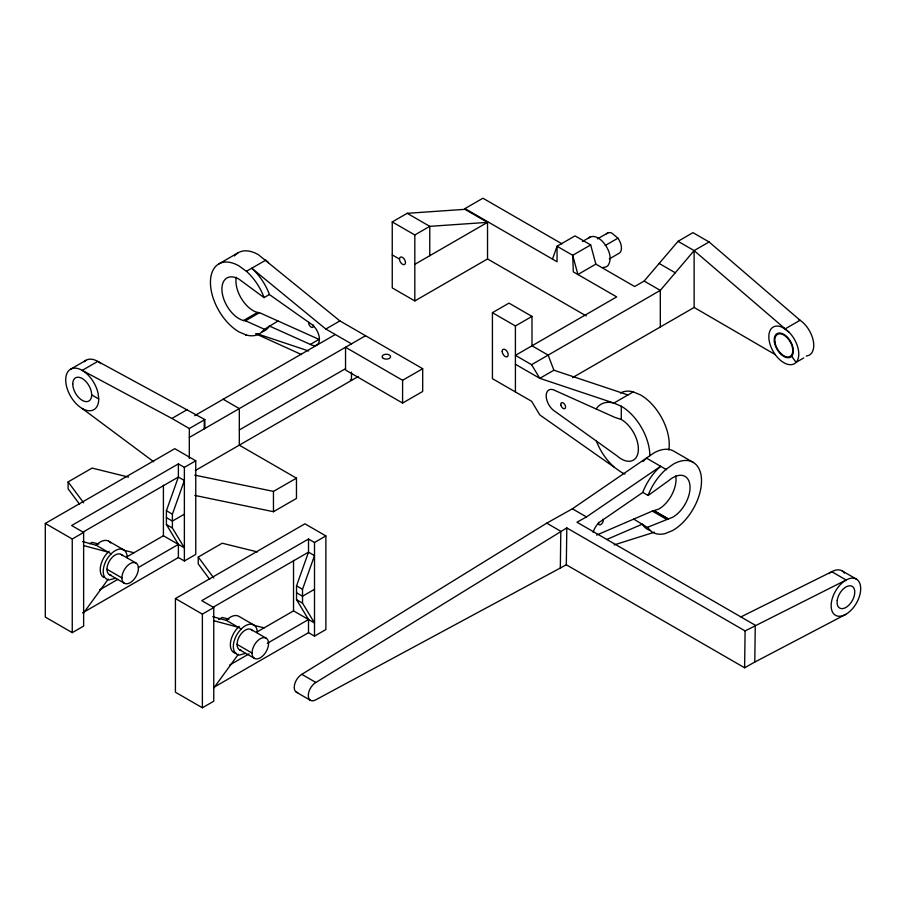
<?xml version="1.0" encoding="UTF-8"?>
<svg xmlns="http://www.w3.org/2000/svg" width="906" height="906" viewBox="0 0 906 906"><rect width="100%" height="100%" fill="white"/><g stroke="black" fill="none" stroke-linecap="round" stroke-linejoin="round"><path stroke-width="1.36" d="M189.309 458.527L189.331 428.527L204.858 419.569L204.858 428.481L189.331 437.439M204.258 428.821L204.258 419.908M194.665 415.695L223.148 399.252L239.32 408.595L239.32 445.174L296.466 478.164L296.466 498.425L273.465 511.709L194.813 495.412M414.812 300.928L414.823 234.96L392.241 221.925L392.253 287.904L414.812 300.928L487.53 258.946L487.53 221.619M429.761 255.719L429.772 226.341L407.19 213.318L392.241 221.925M414.812 264.337L487.53 222.355L464.959 209.331L464.959 208.595L482.932 198.221L561.935 243.827M621.278 419.467L614.88 417.394L555.265 390.622A12.831 7.407 60 0 0 546.193 395.865A12.831 7.407 60 0 0 555.265 411.584L616.85 455.729A24.179 13.964 60 0 0 638.232 451.573A24.179 13.964 60 0 0 621.278 419.467L621.278 406.228L613.883 403.079L539.806 378.346L515.423 364.269M402.592 403.057L402.592 380.305L345.537 347.27L345.537 370.022L402.592 403.057L422.683 391.46L422.683 368.697L339.886 320.905L258.425 254.722A40.408 23.33 60 0 0 234.461 255.911M740.893 616.907L831.776 571.709L846.147 580.01L745.094 630.916L566.805 527.926L315.888 682.478A10.589 6.116 -60 0 0 308.289 695.378A10.589 6.116 -60 0 0 315.662 699.896L566.318 564.789L744.607 667.767L754.789 662.071L755.264 625.219L576.975 522.23L586.465 516.93L660.644 466.296A40.408 23.33 -60 0 0 643.101 491.494L642.818 492.4L601.765 520.644A12.831 7.407 -60 0 0 593.147 532.366M560.327 568.141L560.814 531.278L546.737 523.158L301.823 674.347A10.589 6.116 -60 0 0 294.507 684.857A10.589 6.116 -60 0 0 297.859 692.694M566.318 564.789L566.805 527.926M744.607 667.767L745.094 630.916M642.818 492.4L648.152 495.48L648.424 494.563A40.408 23.33 -60 0 1 665.978 469.376L673.385 464.099A40.408 23.33 -60 0 1 701.516 481.346A40.408 23.33 -60 0 1 672.512 530.576L665.129 533.589A40.408 23.33 -60 0 1 647.994 527.802L633.713 519.104M178.38 557.541L178.38 544.404L166.41 524.551L166.41 510.724L178.38 477.043L178.38 463.895L184.371 467.36L195.753 460.792L195.753 554.427L184.371 560.995L178.38 557.541L82.571 612.864M126.817 556.884L163.408 535.752L184.371 547.858L172.4 528.005L172.4 514.178L184.371 480.497L178.38 477.043L82.627 532.32M308.516 632.671L308.516 619.534L296.534 599.681L296.534 585.854L308.516 552.173L308.516 539.025L314.507 542.49L325.877 535.91L325.877 629.557L314.507 636.125L308.516 632.671L213.907 687.292M256.942 632.014L293.533 610.882L314.507 622.988L302.525 603.136L302.525 589.308L314.507 555.627L308.516 552.173L212.763 607.45M552.479 259.105L557.054 246.262L575.027 235.888L590.689 244.926L595.854 264.133L634.653 286.534L644.132 281.053L678.05 241.324L692.965 232.649L709.092 241.959L800.077 320.26A21.178 12.231 60 0 1 813.395 341.426A21.178 12.231 60 0 1 806.261 356.024M278.04 321.007L263.759 329.693A40.408 23.33 60 0 1 246.409 335.05L245.809 335.39M596.261 409.025L596.533 408.436A40.408 23.33 60 0 1 613.883 403.079L633.283 391.879L640.678 395.016A40.408 23.33 60 0 1 668.809 449.988M83.635 612.943L108.278 579.047M213.759 688.062L238.414 654.177M709.092 241.959L694.121 250.6L660.304 290.384L531.584 364.676L515.423 355.367L616.68 296.896L573.305 271.868L572.717 255.299L557.054 246.262L557.054 261.755L464.959 208.595M82.571 541.584L96.206 545.242L97.123 544.28A16.942 9.785 -60 0 1 110.6 542.943M109.105 551.188L106.217 554.245A16.942 9.785 -60 0 0 103.737 577.439M212.695 616.714L226.33 620.372L227.247 619.41A16.942 9.785 -60 0 1 238.822 616.307L253.793 624.947M239.229 626.318L236.341 629.376A16.942 9.785 -60 0 0 236.341 653.328M648.152 495.48L668.775 480.599A24.179 13.964 -60 0 1 689.93 485.254A24.179 13.964 -60 0 1 672.682 517.235L647.733 527.201M546.737 523.158L572.388 508.798L653.985 452.898A40.408 23.33 -60 0 1 674.053 451.324L693.452 462.536M218.81 263.929L238.221 252.717M70.543 369.229L86.115 360.237M246.409 335.05L239.014 331.902A40.408 23.33 60 0 1 210.441 282.423A40.408 23.33 60 0 1 239.014 265.922L246.409 271.313L265.82 260.113A40.408 23.33 60 0 1 268.482 262.638M264.031 329.093L245.492 320.769L243.442 320.543A24.179 13.964 60 0 1 222.061 291.709A24.179 13.964 60 0 1 239.014 279.173L264.031 297.61L269.365 294.529L310.35 323.465A12.831 7.407 60 0 1 319.422 339.184A12.831 7.407 60 0 1 310.35 344.416L269.365 326.013L269.093 326.613A40.408 23.33 60 0 1 262.332 331.856M243.442 320.543L257.463 312.445L259.501 312.683L319.037 339.399L310.35 344.416M245.492 320.769L259.501 312.683M414.823 234.96L429.772 226.341L487.53 222.355M269.365 294.529L269.093 293.623A40.408 23.33 60 0 0 251.743 268.244L325.82 329.037L339.886 320.905M187.463 409.478L171.891 418.447L82.219 370.384L97.791 361.392L204.858 419.569M79.558 504.234L68.12 488.832L68.12 481.913L92.072 468.085L128.595 477.122M223.148 399.252L335.299 334.518L351.46 343.838M204.858 428.481L365.537 335.718M178.38 463.895L71.653 525.525L83.635 532.434L83.635 626.08L72.254 632.648L45.3 617.088L45.3 523.442L174.79 448.685L195.753 460.792M239.32 429.954L345.548 368.651M582.456 241.506L590.519 236.851L593.158 236.432A16.942 9.785 60 0 1 602.32 241.256C607.983 247.383 613.135 257.61 608.039 265.492A16.942 9.785 60 0 1 603.283 267.349M45.3 523.442L72.254 539.002L83.635 532.434M358.504 376.364L195.39 470.486M597.518 238.867L607.892 232.887M590.689 244.926L572.717 255.299L577.892 274.507L595.854 264.133M605.253 245.481L617.926 238.176L611.765 233.035A11.676 6.738 60 0 0 606.431 233.873M89.683 543.747L92.072 542.366L98.845 544.03M625.004 474.076A40.408 23.33 60 0 1 621.278 472.196L539.806 414.925L531.596 401.267L492.434 378.685L492.422 312.695L508.979 303.125L531.981 316.409L531.992 346.149M609.285 258.935L618.504 253.612A11.676 6.738 60 0 0 617.926 238.176M402.592 380.305L422.683 368.697M184.371 514.178L172.4 521.097L166.41 517.632M492.422 312.695L515.412 325.967L531.981 316.409M99.547 589.919L117.746 579.41M138.358 567.507L178.38 544.404M209.682 579.364L198.244 563.962L198.244 557.043L222.208 543.215L257.372 551.913M627.96 394.948L553.883 370.214L539.806 378.346L531.584 364.676M308.516 539.025L201.778 600.644L213.759 607.564L213.759 701.21L202.378 707.779L175.424 692.218L175.424 598.572L304.914 523.815L325.877 535.91M572.535 377.632L694.143 307.462L694.121 250.6L678.05 241.324M175.424 598.572L202.378 614.132L213.759 607.564M218.606 619.568L222.208 617.484L228.969 619.16M314.507 589.308L302.525 596.227L296.534 592.762M229.671 665.049L249.082 653.838M267.27 643.339L308.516 619.534M803.724 357.961L796.068 362.377L791.651 356.251M194.722 475.118L273.453 491.392L296.466 478.164M754.789 662.071L845.694 614.404M596.635 535.095L652.297 511.097L658.673 509.138A24.179 13.964 -60 0 0 675.751 475.978M606.601 539.557L642.399 524.121L642.66 524.733A40.408 23.33 -60 0 0 650.474 530.554M115.198 578.322L109.207 579.931A16.942 9.785 -60 0 1 109.207 555.967L112.095 552.92A16.942 9.785 -60 0 1 127.18 557.575M245.322 653.452L239.331 655.061A16.942 9.785 -60 0 1 239.331 631.097L242.219 628.051A16.942 9.785 -60 0 1 257.304 632.705M614.166 544.902L654.438 532.196M407.19 213.318L464.959 209.331M123.182 550.055L134.009 552.739M253.306 625.185L264.133 627.858M83.635 545.582L108.188 552.162M213.759 620.701L238.312 627.28M257.032 333.736L308.618 350.962M255.571 333.714L301.551 354.597M798.843 319.614L800.077 320.26L785.106 328.901L781.198 326.851A21.178 12.231 60 0 0 770.836 346.545A21.178 12.231 60 0 0 795.275 363.113A21.178 12.231 60 0 0 788.922 332.083L694.121 250.6M350.282 379.761L351.46 380.429L351.46 372.128M659.149 263.465L675.276 272.774M644.132 281.053L660.304 290.384L660.315 326.975M487.53 258.946L586.227 315.911M392.241 254.914L399.489 259.093A4.236 2.446 60 0 0 403.985 264.688A4.236 2.446 60 0 0 403.985 258.697A4.236 2.446 60 0 0 399.489 259.093M531.992 345.798L548.153 355.107L553.883 370.214M842.161 570.905L856.532 579.194A20.906 12.072 -60 0 1 849.522 611.675A20.906 12.072 -60 0 1 831.708 600.735A20.906 12.072 -60 0 1 856.532 579.194M666.578 469.716L646.567 458.164A40.408 23.33 -60 0 0 643.011 461.55M654.415 510.882L668.424 518.968M654.257 510.939L668.277 519.036M652.297 511.097L666.318 519.183M572.388 508.798L586.465 516.93M171.891 418.447L189.331 428.527M91.676 394.903L98.731 398.968L98.165 393.714A23.341 13.477 60 0 0 71.608 368.719A23.341 13.477 60 0 0 75.243 402.694A23.341 13.477 60 0 0 98.731 398.968M166.41 510.724L172.4 514.178M296.534 585.854L302.525 589.308M166.41 524.551L172.4 528.005M296.534 599.681L302.525 603.136M108.697 541.176L123.669 549.817M121.03 554.381L136.002 563.034A11.676 6.738 -60 0 1 132.31 581.108A11.676 6.738 -60 0 1 122.197 575.276A11.676 6.738 -60 0 1 136.002 563.034M251.155 629.511L266.137 638.152A11.676 6.738 -60 0 1 262.434 656.238A11.676 6.738 -60 0 1 252.321 650.406A11.676 6.738 -60 0 1 266.137 638.152M96.206 545.242L111.178 553.883M226.33 620.372L241.313 629.013M301.823 674.347L315.888 682.478M106.942 569.262L121.914 577.903M237.066 644.381L252.038 653.033M109.366 574.597L124.337 583.249M239.49 649.727L254.461 658.379M296.33 692.184L310.407 700.304M325.82 329.037L335.299 334.518M694.143 307.462L775.219 354.586M82.219 408.504L153.737 461.777M783.883 328.266L788.922 332.083M198.244 557.043L213.759 577.949M68.12 481.913L83.635 502.819M596.261 440.509L596.533 441.426A40.408 23.33 60 0 0 613.883 466.805M264.031 297.61L263.759 296.704A40.408 23.33 60 0 0 246.409 271.313M273.453 491.392L273.465 511.709M515.412 325.967L515.423 391.958M314.507 542.49L314.507 636.125M293.533 560.361L293.533 610.882M202.378 614.132L202.378 707.779M184.371 467.36L184.371 560.995M163.408 485.231L163.408 535.752M72.254 539.002L72.254 632.648M84.269 361.721A23.341 13.477 60 0 1 101.008 363.623M828.888 573.657A20.906 12.072 -60 0 1 844.46 573.147M257.463 312.445A24.179 13.964 60 0 1 236.262 277.281M588.413 238.289A16.942 9.785 60 0 1 590.519 236.851M621.278 406.228A40.408 23.33 60 0 1 649.84 455.707M620.474 393.023A40.408 23.33 60 0 1 633.283 391.879M602.932 519.206A3.386 1.959 -60 0 1 602.513 522.785L602.014 523.509A3.386 1.959 -60 0 1 599.613 524.846L599.126 524.676A3.386 1.959 -60 0 1 598.538 522.332M313.442 324.982A3.386 1.959 60 0 1 311.132 327.123A3.386 1.959 60 0 1 308.821 322.31M241.2 650.259A11.676 6.738 -60 0 1 239.49 636.25A11.676 6.738 -60 0 1 252.468 630.723M111.076 575.129A11.676 6.738 -60 0 1 109.366 561.12A11.676 6.738 -60 0 1 122.344 555.605M837.223 600.293L837.087 603.045A12.525 7.237 -60 0 0 845.4 607.722A12.525 7.237 -60 0 0 854.618 594.11L854.754 591.369A12.525 7.237 -60 0 0 846.442 586.692A12.525 7.237 -60 0 0 837.223 600.293M72.763 383.985A13.364 7.712 60 0 0 86.942 401.618A13.364 7.712 60 0 0 86.942 382.717A13.364 7.712 60 0 0 72.763 383.985M383.363 358.414A4.236 2.446 0 0 0 390.452 357.315A4.236 2.446 0 0 0 385.265 354.325A4.236 2.446 0 0 0 383.363 358.414M774.958 342.072A12.707 7.339 60 0 0 789.579 356.658A12.707 7.339 60 0 0 786.872 337.406A12.707 7.339 60 0 0 774.958 342.072M502.184 351.324A4.236 2.446 60 0 0 506.68 356.907A4.236 2.446 60 0 0 506.68 350.916A4.236 2.446 60 0 0 502.184 351.324M774.37 341.856A13.556 7.826 60 0 0 789.964 357.406A13.556 7.826 60 0 0 787.076 336.873A13.556 7.826 60 0 0 774.37 341.856M560.859 405.05A3.386 1.959 60 0 0 564.868 408.606A3.386 1.959 60 0 0 563.792 403.351A3.386 1.959 60 0 0 560.859 405.05"/></g></svg>
